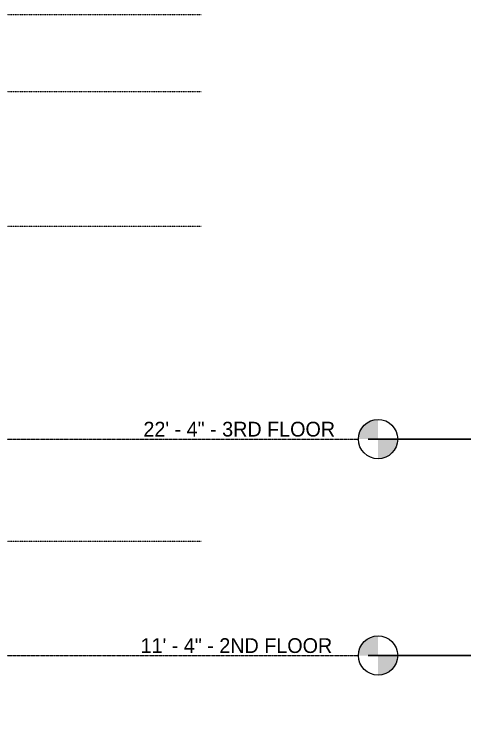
# Model space of a CAD drawing. Header units: inches. Extents: x 9610 to 16692, y -360 to 647.
# Drawn here: x 15117.5 to 15391.4, y 85.4 to 527 of the extents above; entities that cross this region are included whole.
import ezdxf

# ---------------------------------------------------------------- set-up
doc = ezdxf.new("R2010")
doc.units = ezdxf.units.IN
doc.header["$MEASUREMENT"] = 0
doc.linetypes.add('Aligning Line 1_8_', pattern=[0.25, 0.125, -0.125])
doc.linetypes.add('Grid Line 1_2_', pattern=[0.875, 0.5, -0.125, 0.125, -0.125])
for name, color, linetype, lineweight in [('A-ANNO-DIMS', 211, 'Continuous', 9), ('A-ANNO-DIMS-96', 211, 'Continuous', 9), ('A-FLOR-LEVL', 51, 'Continuous', 9), ('A-FLOR-LEVL-1', 51, 'Grid Line 1_2_', 9), ('G-ANNO-SYMB', 111, 'Aligning Line 1_8_', 9)]:
    doc.layers.add(name, color=color, linetype=linetype, lineweight=lineweight)
doc.styles.add('Century Gothic', font='ufonts.com_century-gothic.ttf', dxfattribs={"height": 9})
doc.dimstyles.new('OD__1_8__Tol__', dxfattribs={"dimscale": 12, "dimtxt": 9.397514, "dimasz": 1, "dimexe": 0.75, "dimexo": 0.5, "dimgap": 0.125, "dimtad": 1, "dimdec": 3, "dimrnd": 0.125, "dimzin": 3, "dimdsep": 46, "dimlunit": 4, "dimtxsty": 'Century Gothic', "dimblk1": 'OBLIQUE', "dimblk2": 'OBLIQUE', "dimsah": 1, "dimcen": 0.09, "dimdle": 0.75, "dimazin": 0, "dimtfac": 1, "dimtdec": 4, "dimtix": 1, "dimtmove": 0, "dimatfit": 3, "dimfxl": 1, "dimtvp": 1, "dimtfill": 1, "dimfrac": 2, "dimtolj": 1, "dimtzin": 0, "dimarcsym": 2})

# ---------------------------------------------------------------- blocks, each defined once
blk = doc.blocks.new('Level - Level Head - Circle-50818-BUILDING SECTION - NORTH_SOUTH - LOOKING WEST')
at = {"layer": 'A-FLOR-LEVL'}
h = blk.add_hatch(color=256, dxfattribs=at)
edge = h.paths.add_edge_path(flags=0)
edge.add_line((4179.96, 0), (4167.96, 0))
edge.add_arc((4179.96, 0), 12, 90, 180, ccw=False)
edge.add_line((4179.96, 12), (4179.96, 0))
h = blk.add_hatch(color=256, dxfattribs=at)
edge = h.paths.add_edge_path(flags=0)
edge.add_line((4179.96, -12), (4179.96, 0))
edge.add_line((4179.96, 0), (4191.96, 0))
edge.add_arc((4179.96, 0), 12, 270, 360, ccw=False)
blk.add_circle((4179.96, 0), 12, dxfattribs=at)
blk = doc.blocks.new('DIMBLOCK11-BUILDING SECTION - NORTH_SOUTH - LOOKING WEST')
at = {"layer": 'A-ANNO-DIMS-96', "lineweight": 50}
for p, q in [((15453.58, 136), (15447.58, 142)), ((15453.58, 136), (15459.58, 130)), ((15453.58, 0), (15447.58, 6)), ((15453.58, 0), (15459.58, -6))]:
    blk.add_line(p, q, dxfattribs=at)
at = {"layer": 'A-ANNO-DIMS-96'}
for p, q in [((15333.28, 136), (15462.58, 136)), ((15453.58, 136), (15333.28, 136)), ((15453.58, 0), (15453.58, 136)), ((15333.28, 0), (15462.58, 0)), ((15453.58, 0), (15333.28, 0))]:
    blk.add_line(p, q, dxfattribs=at)
at = {"layer": 'A-ANNO-DIMS-96', "color": 0, "insert": (15440.55, 48.76), "char_height": 9, "width": 46.1821, "attachment_point": 1, "rotation": 90, "line_spacing_factor": 0.984502, "style": 'Century Gothic', "bg_fill": 3, "box_fill_scale": 1.25, "bg_fill_color": 256, "bg_fill_true_color": 13158600, "bg_fill_transparency": 0}
blk.add_mtext('11\' - 4"', dxfattribs=at)
blk = doc.blocks.new('_Oblique')
at = {"color": 0, "linetype": 'ByBlock', "lineweight": -2}
blk.add_line((-0.5, -0.5), (0.5, 0.5), dxfattribs=at)
blk = doc.blocks.new('DIMBLOCK12-BUILDING SECTION - NORTH_SOUTH - LOOKING WEST')
at = {"layer": 'A-ANNO-DIMS-96', "lineweight": 50}
for p, q in [((15453.58, 268), (15447.58, 274)), ((15453.58, 268), (15459.58, 262)), ((15453.58, 136), (15447.58, 142)), ((15453.58, 136), (15459.58, 130))]:
    blk.add_line(p, q, dxfattribs=at)
at = {"layer": 'A-ANNO-DIMS-96'}
for p, q in [((15333.28, 268), (15462.58, 268)), ((15453.58, 268), (15333.28, 268)), ((15453.58, 136), (15453.58, 268)), ((15333.28, 136), (15462.58, 136)), ((15453.58, 136), (15333.28, 136))]:
    blk.add_line(p, q, dxfattribs=at)
at = {"layer": 'A-ANNO-DIMS-96', "color": 0, "insert": (15440.55, 182.76), "char_height": 9, "width": 46.1821, "attachment_point": 1, "rotation": 90, "line_spacing_factor": 0.984502, "style": 'Century Gothic', "bg_fill": 3, "box_fill_scale": 1.25, "bg_fill_color": 256, "bg_fill_true_color": 13158600, "bg_fill_transparency": 0}
blk.add_mtext('11\' - 0"', dxfattribs=at)

msp = doc.modelspace()

# ---------------------------------------------------------------- linework, layer by layer
at = {"layer": 'A-FLOR-LEVL-1'}
for p, q in [((12974.2716, 268), (15327.2797, 268)), ((12974.2716, 136), (15327.2797, 136))]:
    msp.add_line(p, q, dxfattribs=at)
at = {"layer": 'G-ANNO-SYMB'}
for p, q in [((13070.1924, 526.9531), (15231.2964, 526.9531)), ((13070.1924, 480), (15231.2964, 480)), ((13070.1924, 397.7608), (15231.2964, 397.7608)), ((13070.1924, 205.7608), (15231.2964, 205.7608))]:
    msp.add_line(p, q, dxfattribs=at)

# ---------------------------------------------------------------- block references
at = {"layer": 'A-FLOR-LEVL'}
for p in [(11159.3152, 268), (11159.3152, 136)]:
    msp.add_blockref('Level - Level Head - Circle-50818-BUILDING SECTION - NORTH_SOUTH - LOOKING WEST', p, dxfattribs=at)

# ---------------------------------------------------------------- texts
at = {"layer": 'A-FLOR-LEVL', "char_height": 9, "attachment_point": 1, "style": 'Century Gothic'}
for s, insert, width in [('22\' - 4" - 3RD FLOOR', (15196.1563, 278.5508), 145.137), ('11\' - 4" - 2ND FLOOR', (15194.4177, 146.5508), 147.258)]:
    msp.add_mtext(s, dxfattribs=dict(at, insert=insert, width=width))

# ---------------------------------------------------------------- next in the draw order: dimensions: what is measured, and where the dimension line sits
at = {"layer": 'A-ANNO-DIMS'}
dim = msp.add_linear_dim(base=(15453.5837, 136), p1=(15327.2797, 0), p2=(15327.2797, 136), angle=90, dimstyle='OD__1_8__Tol__', override={"dimpost": '<>', "dimfxl": 136}, dxfattribs=at)
dim.commit()
dim.dimension.update_dxf_attribs({"geometry": 'DIMBLOCK11-BUILDING SECTION - NORTH_SOUTH - LOOKING WEST', "text_midpoint": (15447.4705, 68)})

# ---------------------------------------------------------------- next in the draw order: dimensions: what is measured, and where the dimension line sits
dim = msp.add_linear_dim(base=(15453.5837, 268), p1=(15327.2797, 136), p2=(15327.2797, 268), angle=90, dimstyle='OD__1_8__Tol__', override={"dimpost": '<>', "dimfxl": 132}, dxfattribs=at)
dim.commit()
dim.dimension.update_dxf_attribs({"geometry": 'DIMBLOCK12-BUILDING SECTION - NORTH_SOUTH - LOOKING WEST', "text_midpoint": (15447.3573, 202)})

doc.saveas('drawing.dxf')
